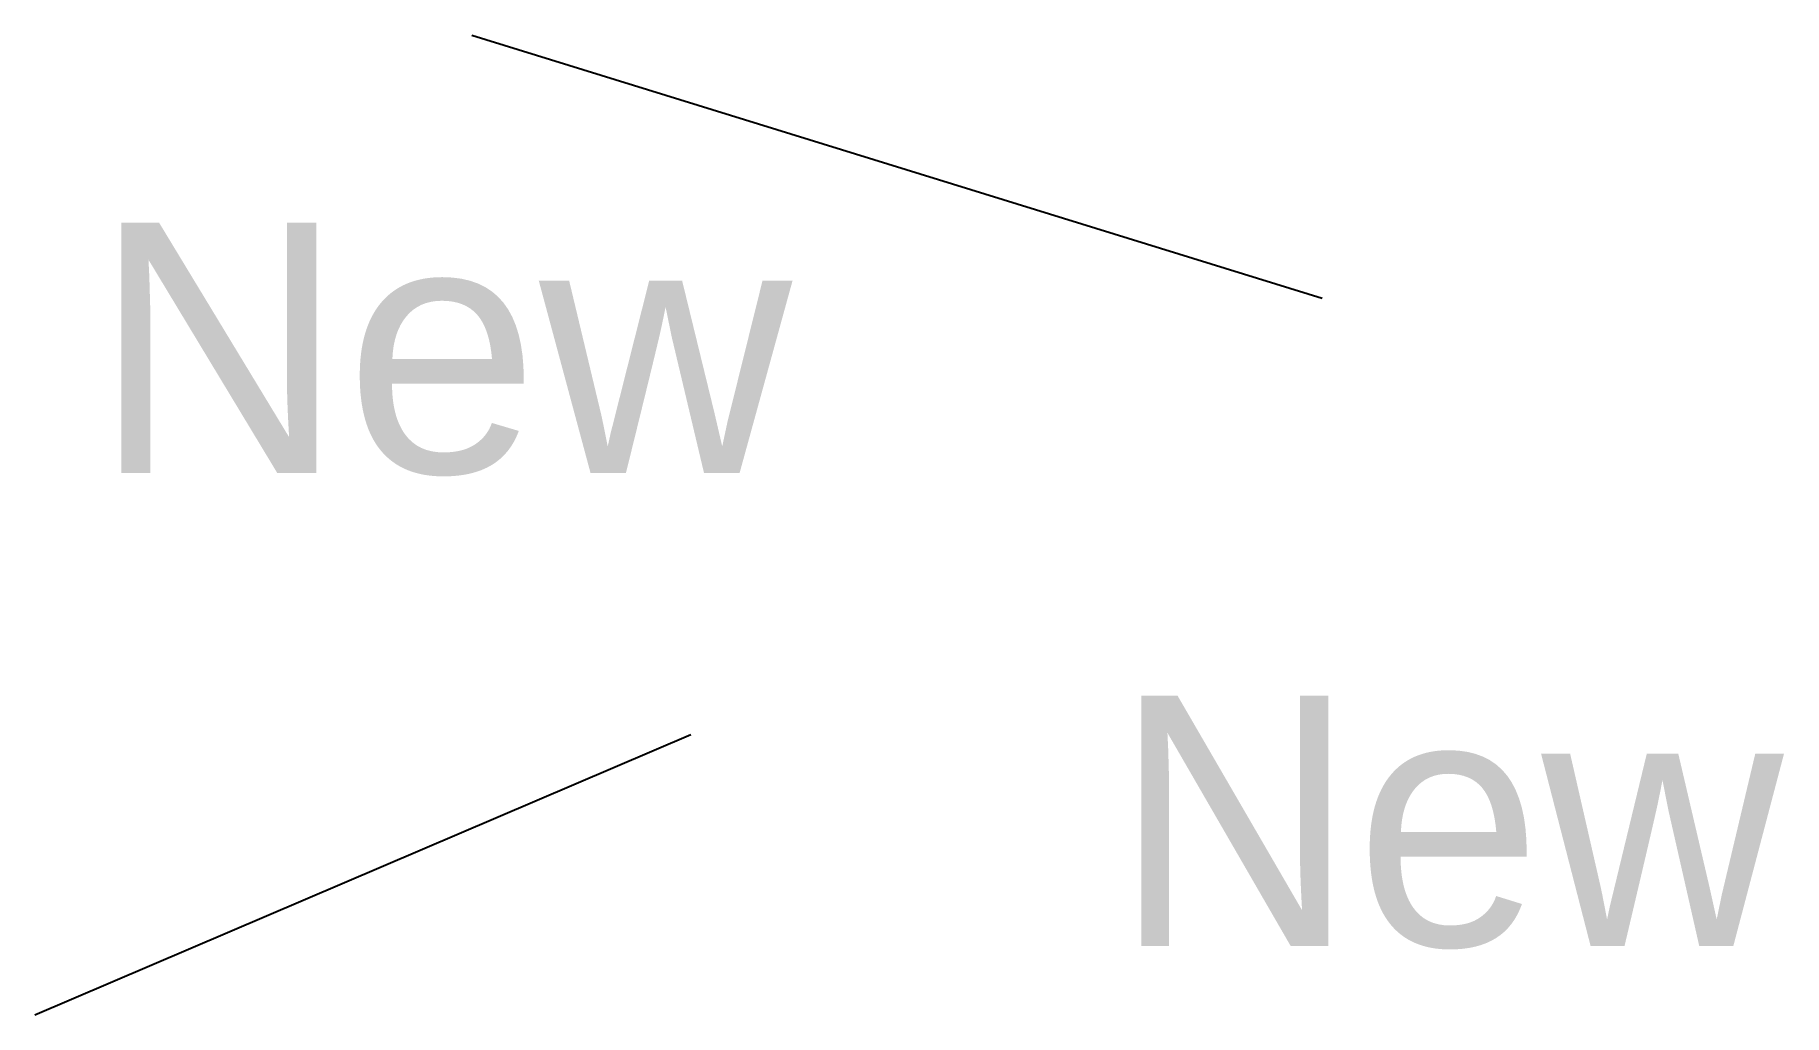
# Model space of a CAD drawing. Header units: inches. Extents: x 1476 to 5771, y 791 to 3198.
import ezdxf

# ---------------------------------------------------------------- set-up
doc = ezdxf.new("R2010")
doc.units = ezdxf.units.IN
doc.header["$MEASUREMENT"] = 0
doc.layers.add('1', color=10, linetype='Continuous')
doc.styles.get("Standard").update_dxf_attribs({"font": 'arial.ttf'})
doc.styles.add('style-B', font='')
doc.styles.get('style-B').set_extended_font_data('Bahnschrift Light')

msp = doc.modelspace()

# ---------------------------------------------------------------- linework, layer by layer
msp.add_line((1475.9, 791.4), (3086.4, 1480.5))
at = {"layer": '1'}
msp.add_line((2548.9, 3198.2), (4636.9, 2551.7), dxfattribs=at)

# ---------------------------------------------------------------- texts
msp.add_text('New', height=614.5).set_placement((1617.2, 2122.9))
at = {"style": 'style-B'}
msp.add_text('New', height=614.5, dxfattribs=at).set_placement((4125.5, 961.1))

doc.saveas('drawing.dxf')
